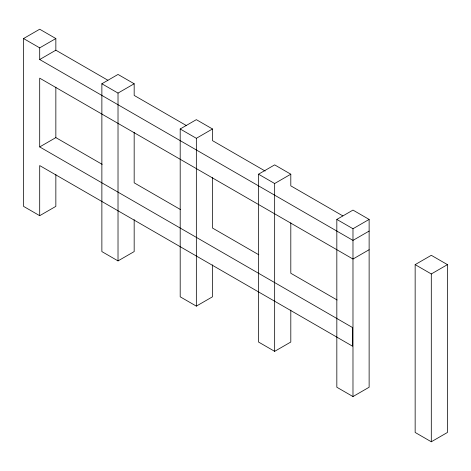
<?xml version="1.0" encoding="UTF-8"?>
<svg xmlns="http://www.w3.org/2000/svg" width="471" height="471" viewBox="0 0 471 471"><rect width="100%" height="100%" fill="white"/><g stroke="black" fill="none" stroke-linecap="round" stroke-linejoin="round"><path stroke-width="0.71" d="M55.849 174.411L55.849 206.369L39.699 215.689L23.55 206.369L23.55 38.545L39.699 29.22L55.849 38.545L55.849 50.197L107.871 80.235M23.55 38.545L39.699 47.865L55.849 38.545M39.699 47.865L39.699 59.523L55.849 50.197M134.17 219.627L134.17 251.585L118.021 260.905L101.871 251.585L101.871 83.761L118.021 74.442L134.17 83.761L134.17 95.419L186.186 125.451M101.871 83.761L118.021 93.087L134.17 83.761M369.129 249.718L352.979 259.038L39.699 78.168L39.699 146.928L55.849 137.609L102.16 164.344M212.486 264.843L212.486 296.801L196.342 306.126L180.193 296.801L180.193 128.977L196.342 119.658L212.486 128.977L212.486 140.635L265.144 171.038M180.193 128.977L196.342 138.303L212.486 128.977M290.807 310.065L290.807 342.023L274.658 351.342L258.514 342.023L258.514 174.199L274.658 164.874L290.807 174.199L290.807 185.851L342.829 215.889M258.514 174.199L274.658 183.519L290.807 174.199M336.83 219.415L352.979 210.095L369.129 219.415L369.129 387.239L352.979 396.558L336.83 387.239L336.83 219.415L352.979 228.741L369.129 219.415M369.129 231.073L352.979 240.393L39.699 59.523M415.151 264.631L431.301 255.311L447.45 264.631L447.45 432.455L431.301 441.78L415.151 432.455L415.151 264.631L431.301 273.957L447.45 264.631M180.481 209.56L134.17 182.825L134.17 132.351M258.803 254.782L212.486 228.041L212.486 177.567M337.118 299.998L290.807 273.262L290.807 222.789M39.699 146.928L352.579 327.569L352.579 346.214L39.699 165.574L39.699 215.689M431.301 273.957L431.301 441.78M352.979 228.741L352.979 396.558M274.658 183.519L274.658 351.342M196.342 138.303L196.342 306.126M118.021 93.087L118.021 260.905M55.849 87.135L55.849 137.609"/></g></svg>
